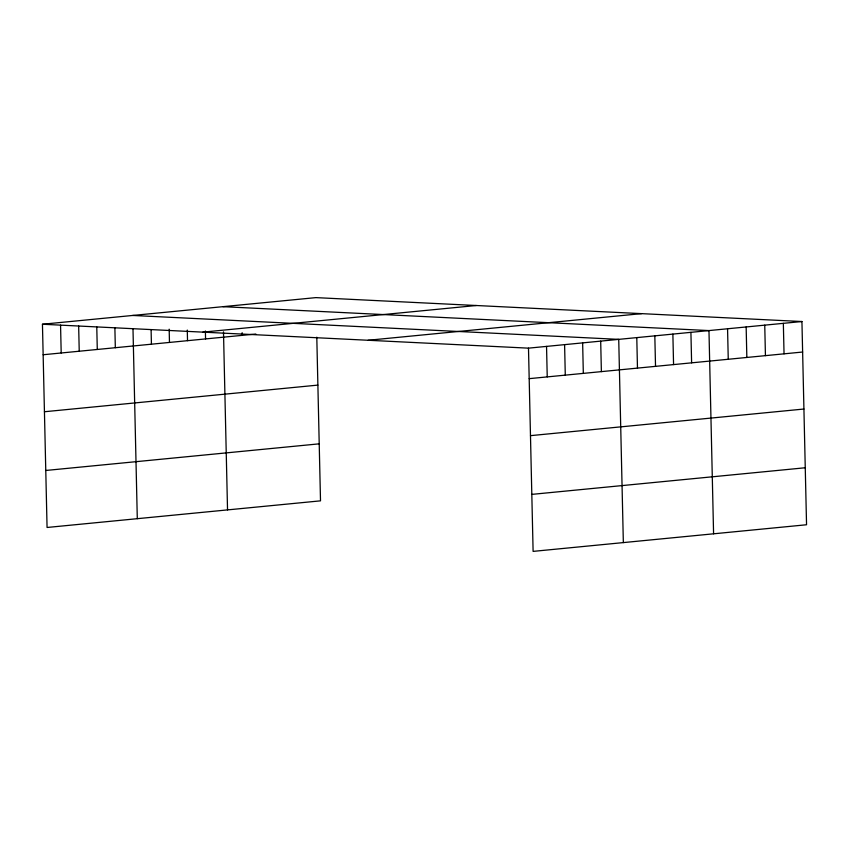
<?xml version="1.0" encoding="UTF-8"?>
<svg xmlns="http://www.w3.org/2000/svg" width="849" height="849" viewBox="0 0 849 849"><rect width="100%" height="100%" fill="white"/><g stroke="black" fill="none" stroke-linecap="round" stroke-linejoin="round"><path stroke-width="1.27" d="M316.794 337.18L320.508 500.846L47.066 527.473L42.45 324.244L315.892 297.617L801.934 321.527L806.55 524.756L533.108 551.383L528.492 348.154L801.934 321.527M202.847 332.139L476.289 305.513M43.14 354.744L255.846 334.028M368.105 340.269L641.547 313.642M44.435 411.744L317.876 385.106M529.192 378.654L802.634 352.027M45.772 470.473L319.213 443.836M530.487 435.654L803.929 409.027M531.814 494.383L805.255 467.757M222.926 306.669L708.968 330.579L713.585 533.809M132.688 315.457L618.73 339.367L623.346 542.596M42.45 324.244L528.492 348.154M783.34 323.342L784.041 353.831M764.747 325.146L765.437 355.646M746.154 326.961L746.844 357.45M727.561 328.775L728.251 359.265M690.916 332.341L691.617 362.831M672.875 334.103L673.565 364.592M654.823 335.854L655.524 366.354M636.782 337.615L637.472 368.105M600.689 341.128L601.379 371.618M582.637 342.89L583.327 373.38M564.596 344.641L565.285 375.141M546.544 346.403L547.234 376.892M242.145 332.702L242.209 335.355M223.489 331.863L227.532 509.899M205.384 330.972L205.564 338.921M187.279 330.07L187.523 340.682M169.174 329.179L169.471 342.434M151.09 329.614L151.43 344.195M132.985 328.712L137.294 518.686M114.88 327.82L115.326 347.708M96.775 326.929L97.285 349.47M78.66 326.037L79.233 351.221M60.555 325.146L61.192 352.982"/></g></svg>
